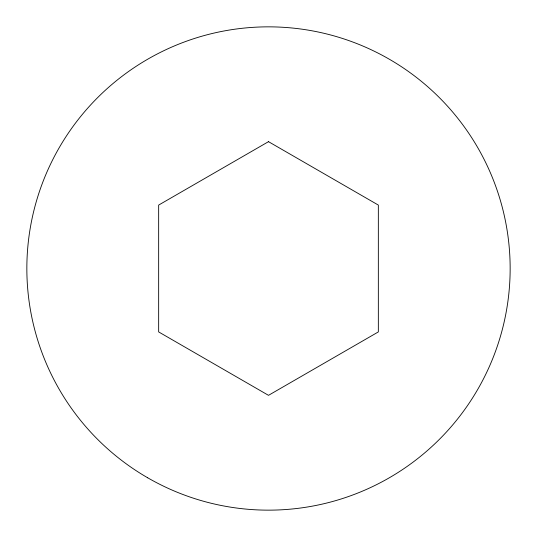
<?xml version="1.0" encoding="UTF-8"?>
<svg xmlns="http://www.w3.org/2000/svg" width="537" height="537" viewBox="0 0 537 537"><rect width="100%" height="100%" fill="white"/><g stroke="black" fill="none" stroke-linecap="round" stroke-linejoin="round"><path stroke-width="0.81" d="M268.5 141.667L158.657 205.08L158.657 331.92L268.5 395.333L378.343 331.92L378.343 205.08L268.5 141.667M147.675 477.776A241.65 241.65 0 0 0 510.15 268.5A241.65 241.65 0 0 0 147.675 59.224A241.65 241.65 0 0 0 147.675 477.776"/></g></svg>
